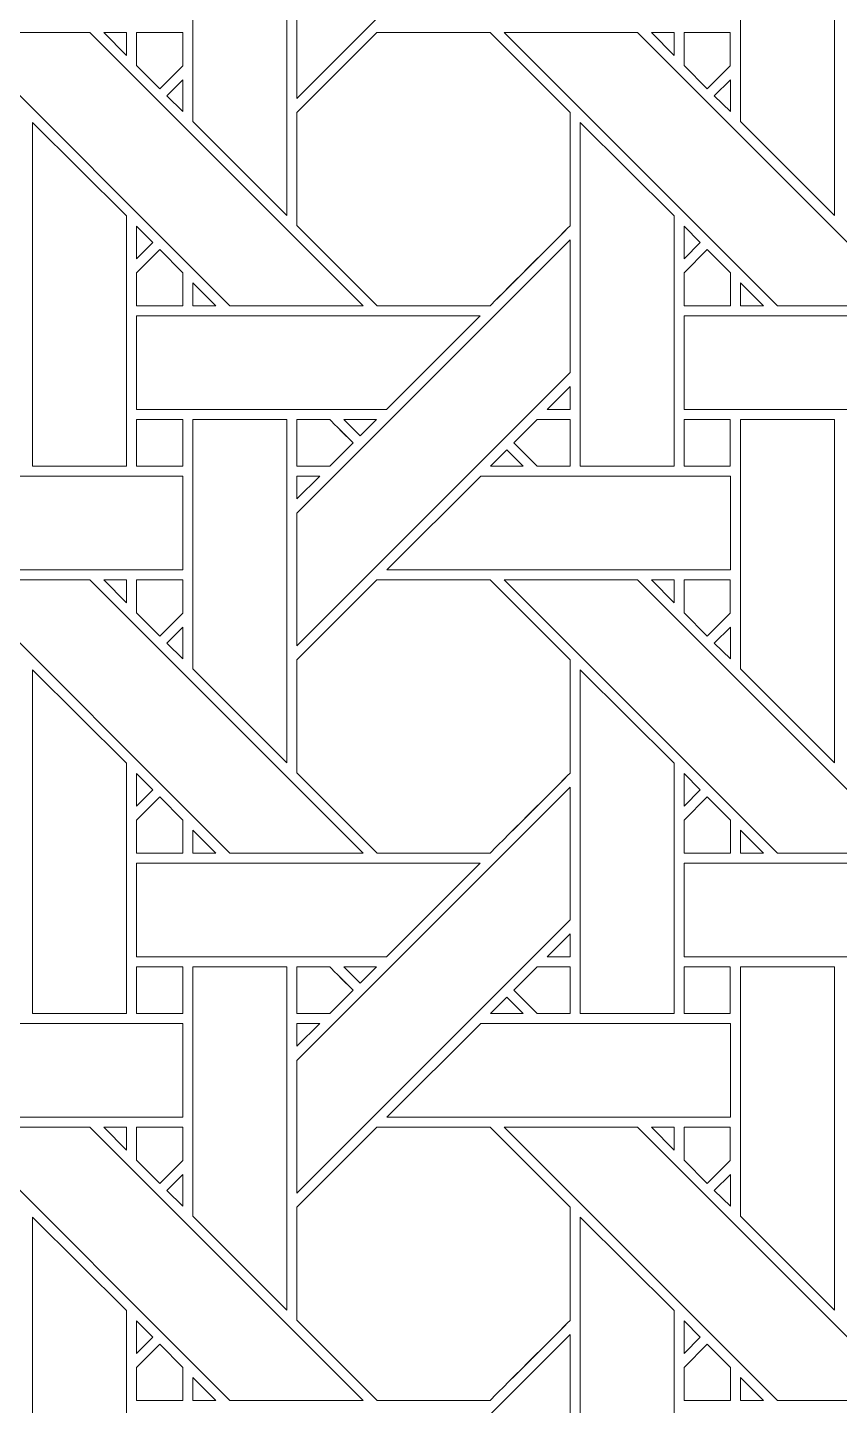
# Model space of a CAD drawing. Header units: inches. Extents: x 4.9 to 19.9, y 1.6 to 16.6.
# Drawn here: x 10.256 to 11.663, y 9.324 to 11.712 of the extents above; entities that cross this region are included whole.
import ezdxf

# ---------------------------------------------------------------- set-up
doc = ezdxf.new("R2010")
doc.units = ezdxf.units.IN
doc.header["$MEASUREMENT"] = 0
doc.layers.add('Design', color=7, linetype='Continuous', lineweight=0)

msp = doc.modelspace()

# ---------------------------------------------------------------- linework, layer by layer
at = {"layer": 'Design'}
for points, knots in [([(12.3829, 16.5948), (8.2407, 16.5948), (4.8829, 13.2369), (4.8829, 9.0948), (4.8829, 4.9526), (8.2407, 1.5948), (12.3829, 1.5948), (16.525, 1.5948), (19.8829, 4.9526), (19.8829, 9.0948), (19.8829, 13.2369), (16.525, 16.5948), (12.3829, 16.5948)], [0, 0, 0, 0, 1, 1, 1, 2, 2, 2, 3, 3, 3, 4, 4, 4, 4]), ([(12.3829, 15.6543), (8.7601, 15.6543), (5.8233, 12.7175), (5.8233, 9.0948), (5.8233, 5.472), (8.7601, 2.5353), (12.3829, 2.5353), (16.0056, 2.5353), (18.9424, 5.472), (18.9424, 9.0948), (18.9424, 12.7175), (16.0056, 15.6543), (12.3829, 15.6543)], [0, 0, 0, 0, 1, 1, 1, 2, 2, 2, 3, 3, 3, 4, 4, 4, 4]), ([(11.1966, 12.0628), (11.1966, 12.0628), (10.7229, 11.5892), (10.7229, 11.5892), (10.7229, 11.5892), (10.7229, 11.8193), (10.7229, 11.8193), (10.7229, 11.8193), (11.1966, 12.2929), (11.1966, 12.2929), (11.1966, 12.2929), (11.1966, 12.0628), (11.1966, 12.0628)], [0, 0, 0, 0, 1, 1, 1, 2, 2, 2, 3, 3, 3, 4, 4, 4, 4]), ([(10.7058, 11.9814), (10.7058, 11.9814), (10.7058, 11.3863), (10.7058, 11.3863), (10.7058, 11.3863), (10.5429, 11.5492), (10.5429, 11.5492), (10.5429, 11.5492), (10.5429, 11.9814), (10.5429, 11.9814), (10.5429, 11.9814), (10.7058, 11.9814), (10.7058, 11.9814)], [0, 0, 0, 0, 1, 1, 1, 2, 2, 2, 3, 3, 3, 4, 4, 4, 4]), ([(11.4916, 11.5492), (11.4916, 11.5492), (11.4916, 11.9814), (11.4916, 11.9814), (11.4916, 11.9814), (11.6545, 11.9814), (11.6545, 11.9814), (11.6545, 11.9814), (11.6545, 11.3863), (11.6545, 11.3863), (11.6545, 11.3863), (11.4916, 11.5492), (11.4916, 11.5492)], [0, 0, 0, 0, 1, 1, 1, 2, 2, 2, 3, 3, 3, 4, 4, 4, 4]), ([(10.3643, 11.7035), (10.3643, 11.7035), (10.838, 11.2299), (10.838, 11.2299), (10.838, 11.2299), (10.6069, 11.2299), (10.6069, 11.2299), (10.6069, 11.2299), (10.1334, 11.7035), (10.1334, 11.7035), (10.1334, 11.7035), (10.3643, 11.7035), (10.3643, 11.7035)], [0, 0, 0, 0, 1, 1, 1, 2, 2, 2, 3, 3, 3, 4, 4, 4, 4]), ([(10.4279, 11.7035), (10.4279, 11.7035), (10.4279, 11.6637), (10.4279, 11.6637), (10.4279, 11.6637), (10.3884, 11.7035), (10.3884, 11.7035), (10.3884, 11.7035), (10.4279, 11.7035), (10.4279, 11.7035)], [0, 0, 0, 0, 1, 1, 1, 2, 2, 2, 3, 3, 3, 3]), ([(10.5253, 11.7035), (10.5253, 11.7035), (10.5253, 11.6459), (10.5253, 11.6459), (10.5253, 11.6459), (10.4854, 11.606), (10.4854, 11.606), (10.4854, 11.606), (10.445, 11.6463), (10.445, 11.6463), (10.445, 11.6463), (10.445, 11.7035), (10.445, 11.7035), (10.445, 11.7035), (10.5253, 11.7035), (10.5253, 11.7035)], [0, 0, 0, 0, 1, 1, 1, 2, 2, 2, 3, 3, 3, 4, 4, 4, 5, 5, 5, 5]), ([(10.4854, 11.606), (10.4854, 11.606), (10.445, 11.6463), (10.445, 11.6463), (10.445, 11.6463), (10.445, 11.7035), (10.445, 11.7035), (10.445, 11.7035), (10.5253, 11.7035), (10.5253, 11.7035), (10.5253, 11.7035), (10.5253, 11.6459), (10.5253, 11.6459), (10.5253, 11.6459), (10.4854, 11.606), (10.4854, 11.606)], [0, 0, 0, 0, 1, 1, 1, 2, 2, 2, 3, 3, 3, 4, 4, 4, 5, 5, 5, 5]), ([(10.8616, 11.7035), (10.8616, 11.7035), (11.0578, 11.7035), (11.0578, 11.7035), (11.0578, 11.7035), (11.1966, 11.5648), (11.1966, 11.5648), (11.1966, 11.5648), (11.1966, 11.3686), (11.1966, 11.3686), (11.1788, 11.3507), (11.0669, 11.2389), (11.0579, 11.2299), (11.0579, 11.2299), (10.8622, 11.2299), (10.8622, 11.2299), (10.8622, 11.2299), (10.7229, 11.3691), (10.7229, 11.3691), (10.7229, 11.3691), (10.7229, 11.5648), (10.7229, 11.5648), (10.7229, 11.5648), (10.8616, 11.7035), (10.8616, 11.7035)], [0, 0, 0, 0, 1, 1, 1, 2, 2, 2, 3, 3, 3, 4, 4, 4, 5, 5, 5, 6, 6, 6, 7, 7, 7, 8, 8, 8, 8]), ([(11.1966, 11.5648), (11.1966, 11.5648), (11.1966, 11.3686), (11.1966, 11.3686), (11.1787, 11.3505), (11.0668, 11.2388), (11.0579, 11.2299), (11.0579, 11.2299), (10.8622, 11.2299), (10.8622, 11.2299), (10.8622, 11.2299), (10.7229, 11.3691), (10.7229, 11.3691), (10.7229, 11.3691), (10.7229, 11.5648), (10.7229, 11.5648), (10.7229, 11.5648), (10.8616, 11.7035), (10.8616, 11.7035), (10.8616, 11.7035), (11.0578, 11.7035), (11.0578, 11.7035), (11.0578, 11.7035), (11.1966, 11.5648), (11.1966, 11.5648)], [0, 0, 0, 0, 1, 1, 1, 2, 2, 2, 3, 3, 3, 4, 4, 4, 5, 5, 5, 6, 6, 6, 7, 7, 7, 8, 8, 8, 8]), ([(11.7867, 11.2299), (11.7867, 11.2299), (11.5556, 11.2299), (11.5556, 11.2299), (11.5556, 11.2299), (11.0821, 11.7035), (11.0821, 11.7035), (11.0821, 11.7035), (11.313, 11.7035), (11.313, 11.7035), (11.313, 11.7035), (11.7867, 11.2299), (11.7867, 11.2299)], [0, 0, 0, 0, 1, 1, 1, 2, 2, 2, 3, 3, 3, 4, 4, 4, 4]), ([(11.3372, 11.7035), (11.3372, 11.7035), (11.3766, 11.7035), (11.3766, 11.7035), (11.3766, 11.7035), (11.3766, 11.6637), (11.3766, 11.6637), (11.3766, 11.6637), (11.3372, 11.7035), (11.3372, 11.7035)], [0, 0, 0, 0, 1, 1, 1, 2, 2, 2, 3, 3, 3, 3]), ([(11.474, 11.7035), (11.474, 11.7035), (11.474, 11.6459), (11.474, 11.6459), (11.474, 11.6459), (11.4341, 11.606), (11.4341, 11.606), (11.4341, 11.606), (11.3938, 11.6463), (11.3938, 11.6463), (11.3938, 11.6463), (11.3938, 11.7035), (11.3938, 11.7035), (11.3938, 11.7035), (11.474, 11.7035), (11.474, 11.7035)], [0, 0, 0, 0, 1, 1, 1, 2, 2, 2, 3, 3, 3, 4, 4, 4, 5, 5, 5, 5]), ([(11.474, 11.6459), (11.474, 11.6459), (11.4341, 11.606), (11.4341, 11.606), (11.4341, 11.606), (11.3938, 11.6463), (11.3938, 11.6463), (11.3938, 11.6463), (11.3938, 11.7035), (11.3938, 11.7035), (11.3938, 11.7035), (11.474, 11.7035), (11.474, 11.7035), (11.474, 11.7035), (11.474, 11.6459), (11.474, 11.6459)], [0, 0, 0, 0, 1, 1, 1, 2, 2, 2, 3, 3, 3, 4, 4, 4, 5, 5, 5, 5]), ([(10.5253, 11.6217), (10.5253, 11.6217), (10.5253, 11.5665), (10.5253, 11.5665), (10.5253, 11.5665), (10.4976, 11.5939), (10.4976, 11.5939), (10.4976, 11.5939), (10.5253, 11.6217), (10.5253, 11.6217)], [0, 0, 0, 0, 1, 1, 1, 2, 2, 2, 3, 3, 3, 3]), ([(11.4741, 11.6217), (11.4741, 11.6217), (11.4741, 11.5665), (11.4741, 11.5665), (11.4741, 11.5665), (11.4463, 11.5939), (11.4463, 11.5939), (11.4463, 11.5939), (11.4741, 11.6217), (11.4741, 11.6217)], [0, 0, 0, 0, 1, 1, 1, 2, 2, 2, 3, 3, 3, 3]), ([(10.265, 10.9519), (10.265, 10.9519), (10.265, 11.5477), (10.265, 11.5477), (10.265, 11.5477), (10.4278, 11.3855), (10.4278, 11.3855), (10.4278, 11.3855), (10.4278, 10.9519), (10.4278, 10.9519), (10.4278, 10.9519), (10.265, 10.9519), (10.265, 10.9519)], [0, 0, 0, 0, 1, 1, 1, 2, 2, 2, 3, 3, 3, 4, 4, 4, 4]), ([(11.2137, 10.9519), (11.2137, 10.9519), (11.2137, 11.5477), (11.2137, 11.5477), (11.2137, 11.5477), (11.3765, 11.3856), (11.3765, 11.3856), (11.3765, 11.3856), (11.3765, 10.9519), (11.3765, 10.9519), (11.3765, 10.9519), (11.2137, 10.9519), (11.2137, 10.9519)], [0, 0, 0, 0, 1, 1, 1, 2, 2, 2, 3, 3, 3, 4, 4, 4, 4]), ([(10.4451, 11.3113), (10.4451, 11.3113), (10.4451, 11.3681), (10.4451, 11.3681), (10.4451, 11.3681), (10.4733, 11.3395), (10.4733, 11.3395), (10.4733, 11.3395), (10.4451, 11.3113), (10.4451, 11.3113)], [0, 0, 0, 0, 1, 1, 1, 2, 2, 2, 3, 3, 3, 3]), ([(11.3938, 11.3113), (11.3938, 11.3113), (11.3938, 11.3681), (11.3938, 11.3681), (11.3938, 11.3681), (11.422, 11.3395), (11.422, 11.3395), (11.422, 11.3395), (11.3938, 11.3113), (11.3938, 11.3113)], [0, 0, 0, 0, 1, 1, 1, 2, 2, 2, 3, 3, 3, 3]), ([(10.4451, 11.2297), (10.4451, 11.2297), (10.4451, 11.2869), (10.4451, 11.2869), (10.4451, 11.2869), (10.4854, 11.3273), (10.4854, 11.3273), (10.4854, 11.3273), (10.5257, 11.287), (10.5257, 11.287), (10.5257, 11.287), (10.5257, 11.2297), (10.5257, 11.2297), (10.5257, 11.2297), (10.4451, 11.2297), (10.4451, 11.2297)], [0, 0, 0, 0, 1, 1, 1, 2, 2, 2, 3, 3, 3, 4, 4, 4, 5, 5, 5, 5]), ([(10.4854, 11.3273), (10.4854, 11.3273), (10.5257, 11.287), (10.5257, 11.287), (10.5257, 11.287), (10.5257, 11.2297), (10.5257, 11.2297), (10.5257, 11.2297), (10.4451, 11.2297), (10.4451, 11.2297), (10.4451, 11.2297), (10.4451, 11.2869), (10.4451, 11.2869), (10.4451, 11.2869), (10.4854, 11.3273), (10.4854, 11.3273)], [0, 0, 0, 0, 1, 1, 1, 2, 2, 2, 3, 3, 3, 4, 4, 4, 5, 5, 5, 5]), ([(11.1966, 11.1141), (11.1966, 11.1141), (10.7229, 10.6404), (10.7229, 10.6404), (10.7229, 10.6404), (10.7229, 10.8705), (10.7229, 10.8705), (10.7229, 10.8705), (11.1966, 11.3441), (11.1966, 11.3441), (11.1966, 11.3441), (11.1966, 11.1141), (11.1966, 11.1141)], [0, 0, 0, 0, 1, 1, 1, 2, 2, 2, 3, 3, 3, 4, 4, 4, 4]), ([(11.3938, 11.2297), (11.3938, 11.2297), (11.3938, 11.2869), (11.3938, 11.2869), (11.3938, 11.2869), (11.4341, 11.3273), (11.4341, 11.3273), (11.4341, 11.3273), (11.4745, 11.287), (11.4745, 11.287), (11.4745, 11.287), (11.4745, 11.2297), (11.4745, 11.2297), (11.4745, 11.2297), (11.3938, 11.2297), (11.3938, 11.2297)], [0, 0, 0, 0, 1, 1, 1, 2, 2, 2, 3, 3, 3, 4, 4, 4, 5, 5, 5, 5]), ([(11.4341, 11.3273), (11.4341, 11.3273), (11.4745, 11.287), (11.4745, 11.287), (11.4745, 11.287), (11.4745, 11.2297), (11.4745, 11.2297), (11.4745, 11.2297), (11.3938, 11.2297), (11.3938, 11.2297), (11.3938, 11.2297), (11.3938, 11.2869), (11.3938, 11.2869), (11.3938, 11.2869), (11.4341, 11.3273), (11.4341, 11.3273)], [0, 0, 0, 0, 1, 1, 1, 2, 2, 2, 3, 3, 3, 4, 4, 4, 5, 5, 5, 5]), ([(10.543, 11.2299), (10.543, 11.2299), (10.543, 11.2697), (10.543, 11.2697), (10.543, 11.2697), (10.5827, 11.2299), (10.5827, 11.2299), (10.5827, 11.2299), (10.543, 11.2299), (10.543, 11.2299)], [0, 0, 0, 0, 1, 1, 1, 2, 2, 2, 3, 3, 3, 3]), ([(11.4917, 11.2299), (11.4917, 11.2299), (11.4917, 11.2697), (11.4917, 11.2697), (11.4917, 11.2697), (11.5314, 11.2299), (11.5314, 11.2299), (11.5314, 11.2299), (11.4917, 11.2299), (11.4917, 11.2299)], [0, 0, 0, 0, 1, 1, 1, 2, 2, 2, 3, 3, 3, 3]), ([(11.0408, 11.2126), (11.0408, 11.2126), (10.8781, 11.0499), (10.8781, 11.0499), (10.8781, 11.0499), (10.4451, 11.0499), (10.4451, 11.0499), (10.4451, 11.0499), (10.4451, 11.2126), (10.4451, 11.2126), (10.4451, 11.2126), (11.0408, 11.2126), (11.0408, 11.2126)], [0, 0, 0, 0, 1, 1, 1, 2, 2, 2, 3, 3, 3, 4, 4, 4, 4]), ([(11.9895, 11.2126), (11.9895, 11.2126), (11.8268, 11.0499), (11.8268, 11.0499), (11.8268, 11.0499), (11.3938, 11.0499), (11.3938, 11.0499), (11.3938, 11.0499), (11.3938, 11.2126), (11.3938, 11.2126), (11.3938, 11.2126), (11.9895, 11.2126), (11.9895, 11.2126)], [0, 0, 0, 0, 1, 1, 1, 2, 2, 2, 3, 3, 3, 4, 4, 4, 4]), ([(11.1966, 11.0499), (11.1966, 11.0499), (11.1568, 11.0499), (11.1568, 11.0499), (11.1568, 11.0499), (11.1966, 11.0897), (11.1966, 11.0897), (11.1966, 11.0897), (11.1966, 11.0499), (11.1966, 11.0499)], [0, 0, 0, 0, 1, 1, 1, 2, 2, 2, 3, 3, 3, 3]), ([(10.4451, 10.9519), (10.4451, 10.9519), (10.4451, 11.0327), (10.4451, 11.0327), (10.4451, 11.0327), (10.5253, 11.0327), (10.5253, 11.0327), (10.5253, 11.0327), (10.5253, 10.9519), (10.5253, 10.9519), (10.5253, 10.9519), (10.4451, 10.9519), (10.4451, 10.9519)], [0, 0, 0, 0, 1, 1, 1, 2, 2, 2, 3, 3, 3, 4, 4, 4, 4]), ([(10.5253, 11.0327), (10.5253, 11.0327), (10.5253, 10.9519), (10.5253, 10.9519), (10.5253, 10.9519), (10.4451, 10.9519), (10.4451, 10.9519), (10.4451, 10.9519), (10.4451, 11.0327), (10.4451, 11.0327), (10.4451, 11.0327), (10.5253, 11.0327), (10.5253, 11.0327)], [0, 0, 0, 0, 1, 1, 1, 2, 2, 2, 3, 3, 3, 4, 4, 4, 4]), ([(10.5429, 10.6005), (10.5429, 10.6005), (10.5429, 11.0326), (10.5429, 11.0326), (10.5429, 11.0326), (10.7058, 11.0326), (10.7058, 11.0326), (10.7058, 11.0326), (10.7058, 10.4375), (10.7058, 10.4375), (10.7058, 10.4375), (10.5429, 10.6005), (10.5429, 10.6005)], [0, 0, 0, 0, 1, 1, 1, 2, 2, 2, 3, 3, 3, 4, 4, 4, 4]), ([(10.78, 11.0327), (10.7851, 11.0276), (10.8159, 10.9967), (10.8203, 10.9923), (10.8203, 10.9923), (10.7799, 10.9519), (10.7799, 10.9519), (10.7799, 10.9519), (10.7229, 10.9519), (10.7229, 10.9519), (10.7229, 10.9519), (10.7229, 11.0327), (10.7229, 11.0327), (10.7229, 11.0327), (10.78, 11.0327), (10.78, 11.0327)], [0, 0, 0, 0, 1, 1, 1, 2, 2, 2, 3, 3, 3, 4, 4, 4, 5, 5, 5, 5]), ([(10.8203, 10.9923), (10.8203, 10.9923), (10.7799, 10.9519), (10.7799, 10.9519), (10.7799, 10.9519), (10.7229, 10.9519), (10.7229, 10.9519), (10.7229, 10.9519), (10.7229, 11.0327), (10.7229, 11.0327), (10.7229, 11.0327), (10.78, 11.0327), (10.78, 11.0327), (10.7852, 11.0275), (10.816, 10.9966), (10.8203, 10.9923)], [0, 0, 0, 0, 1, 1, 1, 2, 2, 2, 3, 3, 3, 4, 4, 4, 5, 5, 5, 5]), ([(10.8325, 11.0045), (10.8325, 11.0045), (10.8044, 11.0326), (10.8044, 11.0326), (10.8044, 11.0326), (10.8608, 11.0326), (10.8608, 11.0326), (10.8608, 11.0326), (10.8325, 11.0045), (10.8325, 11.0045)], [0, 0, 0, 0, 1, 1, 1, 2, 2, 2, 3, 3, 3, 3]), ([(11.1395, 10.9519), (11.1395, 10.9519), (11.0991, 10.9923), (11.0991, 10.9923), (11.0991, 10.9923), (11.1396, 11.0327), (11.1396, 11.0327), (11.1396, 11.0327), (11.1966, 11.0327), (11.1966, 11.0327), (11.1966, 11.0327), (11.1966, 10.9519), (11.1966, 10.9519), (11.1966, 10.9519), (11.1395, 10.9519), (11.1395, 10.9519)], [0, 0, 0, 0, 1, 1, 1, 2, 2, 2, 3, 3, 3, 4, 4, 4, 5, 5, 5, 5]), ([(11.0991, 10.9923), (11.0991, 10.9923), (11.1396, 11.0327), (11.1396, 11.0327), (11.1396, 11.0327), (11.1966, 11.0327), (11.1966, 11.0327), (11.1966, 11.0327), (11.1966, 10.9519), (11.1966, 10.9519), (11.1966, 10.9519), (11.1395, 10.9519), (11.1395, 10.9519), (11.1395, 10.9519), (11.0991, 10.9923), (11.0991, 10.9923)], [0, 0, 0, 0, 1, 1, 1, 2, 2, 2, 3, 3, 3, 4, 4, 4, 5, 5, 5, 5]), ([(11.3938, 10.9519), (11.3938, 10.9519), (11.3938, 11.0327), (11.3938, 11.0327), (11.3938, 11.0327), (11.474, 11.0327), (11.474, 11.0327), (11.474, 11.0327), (11.474, 10.9519), (11.474, 10.9519), (11.474, 10.9519), (11.3938, 10.9519), (11.3938, 10.9519)], [0, 0, 0, 0, 1, 1, 1, 2, 2, 2, 3, 3, 3, 4, 4, 4, 4]), ([(11.474, 11.0327), (11.474, 11.0327), (11.474, 10.9519), (11.474, 10.9519), (11.474, 10.9519), (11.3938, 10.9519), (11.3938, 10.9519), (11.3938, 10.9519), (11.3938, 11.0327), (11.3938, 11.0327), (11.3938, 11.0327), (11.474, 11.0327), (11.474, 11.0327)], [0, 0, 0, 0, 1, 1, 1, 2, 2, 2, 3, 3, 3, 4, 4, 4, 4]), ([(11.4916, 10.6004), (11.4916, 10.6004), (11.4916, 11.0326), (11.4916, 11.0326), (11.4916, 11.0326), (11.6545, 11.0326), (11.6545, 11.0326), (11.6545, 11.0326), (11.6545, 10.4375), (11.6545, 10.4375), (11.6545, 10.4375), (11.4916, 10.6004), (11.4916, 10.6004)], [0, 0, 0, 0, 1, 1, 1, 2, 2, 2, 3, 3, 3, 4, 4, 4, 4]), ([(11.1153, 10.9519), (11.1153, 10.9519), (11.0588, 10.9519), (11.0588, 10.9519), (11.0588, 10.9519), (11.087, 10.9801), (11.087, 10.9801), (11.087, 10.9801), (11.1153, 10.9519), (11.1153, 10.9519)], [0, 0, 0, 0, 1, 1, 1, 2, 2, 2, 3, 3, 3, 3]), ([(10.5253, 10.9347), (10.5253, 10.9347), (10.5253, 10.7719), (10.5253, 10.7719), (10.5253, 10.7719), (9.93, 10.7719), (9.93, 10.7719), (9.93, 10.7719), (10.0929, 10.9347), (10.0929, 10.9347), (10.0929, 10.9347), (10.5253, 10.9347), (10.5253, 10.9347)], [0, 0, 0, 0, 1, 1, 1, 2, 2, 2, 3, 3, 3, 4, 4, 4, 4]), ([(10.7229, 10.8949), (10.7229, 10.8949), (10.7229, 10.9347), (10.7229, 10.9347), (10.7229, 10.9347), (10.7628, 10.9347), (10.7628, 10.9347), (10.7628, 10.9347), (10.7229, 10.8949), (10.7229, 10.8949)], [0, 0, 0, 0, 1, 1, 1, 2, 2, 2, 3, 3, 3, 3]), ([(11.4741, 10.9347), (11.4741, 10.9347), (11.4741, 10.7719), (11.4741, 10.7719), (11.4741, 10.7719), (10.8788, 10.7719), (10.8788, 10.7719), (10.8788, 10.7719), (11.0416, 10.9347), (11.0416, 10.9347), (11.0416, 10.9347), (11.4741, 10.9347), (11.4741, 10.9347)], [0, 0, 0, 0, 1, 1, 1, 2, 2, 2, 3, 3, 3, 4, 4, 4, 4]), ([(10.838, 10.2811), (10.838, 10.2811), (10.6069, 10.2811), (10.6069, 10.2811), (10.6069, 10.2811), (10.1334, 10.7548), (10.1334, 10.7548), (10.1334, 10.7548), (10.3643, 10.7548), (10.3643, 10.7548), (10.3643, 10.7548), (10.838, 10.2811), (10.838, 10.2811)], [0, 0, 0, 0, 1, 1, 1, 2, 2, 2, 3, 3, 3, 4, 4, 4, 4]), ([(10.3884, 10.7548), (10.3884, 10.7548), (10.4279, 10.7548), (10.4279, 10.7548), (10.4279, 10.7548), (10.4279, 10.715), (10.4279, 10.715), (10.4279, 10.715), (10.3884, 10.7548), (10.3884, 10.7548)], [0, 0, 0, 0, 1, 1, 1, 2, 2, 2, 3, 3, 3, 3]), ([(10.5253, 10.7548), (10.5253, 10.7548), (10.5253, 10.6972), (10.5253, 10.6972), (10.5253, 10.6972), (10.4854, 10.6573), (10.4854, 10.6573), (10.4854, 10.6573), (10.445, 10.6976), (10.445, 10.6976), (10.445, 10.6976), (10.445, 10.7548), (10.445, 10.7548), (10.445, 10.7548), (10.5253, 10.7548), (10.5253, 10.7548)], [0, 0, 0, 0, 1, 1, 1, 2, 2, 2, 3, 3, 3, 4, 4, 4, 5, 5, 5, 5]), ([(10.5253, 10.6972), (10.5253, 10.6972), (10.4854, 10.6573), (10.4854, 10.6573), (10.4854, 10.6573), (10.445, 10.6976), (10.445, 10.6976), (10.445, 10.6976), (10.445, 10.7548), (10.445, 10.7548), (10.445, 10.7548), (10.5253, 10.7548), (10.5253, 10.7548), (10.5253, 10.7548), (10.5253, 10.6972), (10.5253, 10.6972)], [0, 0, 0, 0, 1, 1, 1, 2, 2, 2, 3, 3, 3, 4, 4, 4, 5, 5, 5, 5]), ([(10.8616, 10.7548), (10.8616, 10.7548), (11.0578, 10.7548), (11.0578, 10.7548), (11.0578, 10.7548), (11.1966, 10.6161), (11.1966, 10.6161), (11.1966, 10.6161), (11.1966, 10.4198), (11.1966, 10.4198), (11.1788, 10.4019), (11.0669, 10.2902), (11.0579, 10.2812), (11.0579, 10.2812), (10.8622, 10.2812), (10.8622, 10.2812), (10.8622, 10.2812), (10.7229, 10.4204), (10.7229, 10.4204), (10.7229, 10.4204), (10.7229, 10.6161), (10.7229, 10.6161), (10.7229, 10.6161), (10.8616, 10.7548), (10.8616, 10.7548)], [0, 0, 0, 0, 1, 1, 1, 2, 2, 2, 3, 3, 3, 4, 4, 4, 5, 5, 5, 6, 6, 6, 7, 7, 7, 8, 8, 8, 8]), ([(10.8616, 10.7548), (10.8616, 10.7548), (11.0578, 10.7548), (11.0578, 10.7548), (11.0578, 10.7548), (11.1966, 10.6161), (11.1966, 10.6161), (11.1966, 10.6161), (11.1966, 10.4198), (11.1966, 10.4198), (11.1787, 10.4019), (11.0668, 10.2901), (11.0579, 10.2812), (11.0579, 10.2812), (10.8622, 10.2812), (10.8622, 10.2812), (10.8622, 10.2812), (10.7229, 10.4204), (10.7229, 10.4204), (10.7229, 10.4204), (10.7229, 10.6161), (10.7229, 10.6161), (10.7229, 10.6161), (10.8616, 10.7548), (10.8616, 10.7548)], [0, 0, 0, 0, 1, 1, 1, 2, 2, 2, 3, 3, 3, 4, 4, 4, 5, 5, 5, 6, 6, 6, 7, 7, 7, 8, 8, 8, 8]), ([(11.7867, 10.2811), (11.7867, 10.2811), (11.5556, 10.2811), (11.5556, 10.2811), (11.5556, 10.2811), (11.0821, 10.7548), (11.0821, 10.7548), (11.0821, 10.7548), (11.313, 10.7548), (11.313, 10.7548), (11.313, 10.7548), (11.7867, 10.2811), (11.7867, 10.2811)], [0, 0, 0, 0, 1, 1, 1, 2, 2, 2, 3, 3, 3, 4, 4, 4, 4]), ([(11.3372, 10.7548), (11.3372, 10.7548), (11.3766, 10.7548), (11.3766, 10.7548), (11.3766, 10.7548), (11.3766, 10.715), (11.3766, 10.715), (11.3766, 10.715), (11.3372, 10.7548), (11.3372, 10.7548)], [0, 0, 0, 0, 1, 1, 1, 2, 2, 2, 3, 3, 3, 3]), ([(11.474, 10.7548), (11.474, 10.7548), (11.474, 10.6972), (11.474, 10.6972), (11.474, 10.6972), (11.4341, 10.6573), (11.4341, 10.6573), (11.4341, 10.6573), (11.3938, 10.6976), (11.3938, 10.6976), (11.3938, 10.6976), (11.3938, 10.7548), (11.3938, 10.7548), (11.3938, 10.7548), (11.474, 10.7548), (11.474, 10.7548)], [0, 0, 0, 0, 1, 1, 1, 2, 2, 2, 3, 3, 3, 4, 4, 4, 5, 5, 5, 5]), ([(11.474, 10.6972), (11.474, 10.6972), (11.4341, 10.6573), (11.4341, 10.6573), (11.4341, 10.6573), (11.3938, 10.6976), (11.3938, 10.6976), (11.3938, 10.6976), (11.3938, 10.7548), (11.3938, 10.7548), (11.3938, 10.7548), (11.474, 10.7548), (11.474, 10.7548), (11.474, 10.7548), (11.474, 10.6972), (11.474, 10.6972)], [0, 0, 0, 0, 1, 1, 1, 2, 2, 2, 3, 3, 3, 4, 4, 4, 5, 5, 5, 5]), ([(10.5253, 10.6729), (10.5253, 10.6729), (10.5253, 10.6178), (10.5253, 10.6178), (10.5253, 10.6178), (10.4976, 10.6452), (10.4976, 10.6452), (10.4976, 10.6452), (10.5253, 10.6729), (10.5253, 10.6729)], [0, 0, 0, 0, 1, 1, 1, 2, 2, 2, 3, 3, 3, 3]), ([(11.4741, 10.6729), (11.4741, 10.6729), (11.4741, 10.6178), (11.4741, 10.6178), (11.4741, 10.6178), (11.4463, 10.6452), (11.4463, 10.6452), (11.4463, 10.6452), (11.4741, 10.6729), (11.4741, 10.6729)], [0, 0, 0, 0, 1, 1, 1, 2, 2, 2, 3, 3, 3, 3]), ([(10.265, 10.0031), (10.265, 10.0031), (10.265, 10.599), (10.265, 10.599), (10.265, 10.599), (10.4278, 10.4368), (10.4278, 10.4368), (10.4278, 10.4368), (10.4278, 10.0031), (10.4278, 10.0031), (10.4278, 10.0031), (10.265, 10.0031), (10.265, 10.0031)], [0, 0, 0, 0, 1, 1, 1, 2, 2, 2, 3, 3, 3, 4, 4, 4, 4]), ([(11.2137, 10.0031), (11.2137, 10.0031), (11.2137, 10.599), (11.2137, 10.599), (11.2137, 10.599), (11.3765, 10.4368), (11.3765, 10.4368), (11.3765, 10.4368), (11.3765, 10.0031), (11.3765, 10.0031), (11.3765, 10.0031), (11.2137, 10.0031), (11.2137, 10.0031)], [0, 0, 0, 0, 1, 1, 1, 2, 2, 2, 3, 3, 3, 4, 4, 4, 4]), ([(10.4451, 10.3626), (10.4451, 10.3626), (10.4451, 10.4193), (10.4451, 10.4193), (10.4451, 10.4193), (10.4733, 10.3908), (10.4733, 10.3908), (10.4733, 10.3908), (10.4451, 10.3626), (10.4451, 10.3626)], [0, 0, 0, 0, 1, 1, 1, 2, 2, 2, 3, 3, 3, 3]), ([(11.3938, 10.3626), (11.3938, 10.3626), (11.3938, 10.4193), (11.3938, 10.4193), (11.3938, 10.4193), (11.422, 10.3908), (11.422, 10.3908), (11.422, 10.3908), (11.3938, 10.3626), (11.3938, 10.3626)], [0, 0, 0, 0, 1, 1, 1, 2, 2, 2, 3, 3, 3, 3]), ([(11.1966, 10.1654), (11.1966, 10.1654), (10.7229, 9.6917), (10.7229, 9.6917), (10.7229, 9.6917), (10.7229, 9.9218), (10.7229, 9.9218), (10.7229, 9.9218), (11.1966, 10.3954), (11.1966, 10.3954), (11.1966, 10.3954), (11.1966, 10.1654), (11.1966, 10.1654)], [0, 0, 0, 0, 1, 1, 1, 2, 2, 2, 3, 3, 3, 4, 4, 4, 4]), ([(10.4451, 10.2809), (10.4451, 10.2809), (10.4451, 10.3382), (10.4451, 10.3382), (10.4451, 10.3382), (10.4854, 10.3785), (10.4854, 10.3785), (10.4854, 10.3785), (10.5257, 10.3382), (10.5257, 10.3382), (10.5257, 10.3382), (10.5257, 10.2809), (10.5257, 10.2809), (10.5257, 10.2809), (10.4451, 10.2809), (10.4451, 10.2809)], [0, 0, 0, 0, 1, 1, 1, 2, 2, 2, 3, 3, 3, 4, 4, 4, 5, 5, 5, 5]), ([(10.4854, 10.3785), (10.4854, 10.3785), (10.5257, 10.3382), (10.5257, 10.3382), (10.5257, 10.3382), (10.5257, 10.2809), (10.5257, 10.2809), (10.5257, 10.2809), (10.4451, 10.2809), (10.4451, 10.2809), (10.4451, 10.2809), (10.4451, 10.3382), (10.4451, 10.3382), (10.4451, 10.3382), (10.4854, 10.3785), (10.4854, 10.3785)], [0, 0, 0, 0, 1, 1, 1, 2, 2, 2, 3, 3, 3, 4, 4, 4, 5, 5, 5, 5]), ([(11.3938, 10.2809), (11.3938, 10.2809), (11.3938, 10.3382), (11.3938, 10.3382), (11.3938, 10.3382), (11.4341, 10.3785), (11.4341, 10.3785), (11.4341, 10.3785), (11.4745, 10.3382), (11.4745, 10.3382), (11.4745, 10.3382), (11.4745, 10.2809), (11.4745, 10.2809), (11.4745, 10.2809), (11.3938, 10.2809), (11.3938, 10.2809)], [0, 0, 0, 0, 1, 1, 1, 2, 2, 2, 3, 3, 3, 4, 4, 4, 5, 5, 5, 5]), ([(11.4341, 10.3785), (11.4341, 10.3785), (11.4745, 10.3382), (11.4745, 10.3382), (11.4745, 10.3382), (11.4745, 10.2809), (11.4745, 10.2809), (11.4745, 10.2809), (11.3938, 10.2809), (11.3938, 10.2809), (11.3938, 10.2809), (11.3938, 10.3382), (11.3938, 10.3382), (11.3938, 10.3382), (11.4341, 10.3785), (11.4341, 10.3785)], [0, 0, 0, 0, 1, 1, 1, 2, 2, 2, 3, 3, 3, 4, 4, 4, 5, 5, 5, 5]), ([(10.543, 10.2811), (10.543, 10.2811), (10.543, 10.3209), (10.543, 10.3209), (10.543, 10.3209), (10.5827, 10.2811), (10.5827, 10.2811), (10.5827, 10.2811), (10.543, 10.2811), (10.543, 10.2811)], [0, 0, 0, 0, 1, 1, 1, 2, 2, 2, 3, 3, 3, 3]), ([(11.4917, 10.2811), (11.4917, 10.2811), (11.4917, 10.3209), (11.4917, 10.3209), (11.4917, 10.3209), (11.5314, 10.2811), (11.5314, 10.2811), (11.5314, 10.2811), (11.4917, 10.2811), (11.4917, 10.2811)], [0, 0, 0, 0, 1, 1, 1, 2, 2, 2, 3, 3, 3, 3]), ([(11.0408, 10.2639), (11.0408, 10.2639), (10.8781, 10.1012), (10.8781, 10.1012), (10.8781, 10.1012), (10.4451, 10.1012), (10.4451, 10.1012), (10.4451, 10.1012), (10.4451, 10.2639), (10.4451, 10.2639), (10.4451, 10.2639), (11.0408, 10.2639), (11.0408, 10.2639)], [0, 0, 0, 0, 1, 1, 1, 2, 2, 2, 3, 3, 3, 4, 4, 4, 4]), ([(11.8268, 10.1012), (11.8268, 10.1012), (11.3938, 10.1012), (11.3938, 10.1012), (11.3938, 10.1012), (11.3938, 10.2639), (11.3938, 10.2639), (11.3938, 10.2639), (11.9895, 10.2639), (11.9895, 10.2639), (11.9895, 10.2639), (11.8268, 10.1012), (11.8268, 10.1012)], [0, 0, 0, 0, 1, 1, 1, 2, 2, 2, 3, 3, 3, 4, 4, 4, 4]), ([(11.1568, 10.1012), (11.1568, 10.1012), (11.1966, 10.141), (11.1966, 10.141), (11.1966, 10.141), (11.1966, 10.1012), (11.1966, 10.1012), (11.1966, 10.1012), (11.1568, 10.1012), (11.1568, 10.1012)], [0, 0, 0, 0, 1, 1, 1, 2, 2, 2, 3, 3, 3, 3]), ([(10.4451, 10.0031), (10.4451, 10.0031), (10.4451, 10.0839), (10.4451, 10.0839), (10.4451, 10.0839), (10.5253, 10.0839), (10.5253, 10.0839), (10.5253, 10.0839), (10.5253, 10.0031), (10.5253, 10.0031), (10.5253, 10.0031), (10.4451, 10.0031), (10.4451, 10.0031)], [0, 0, 0, 0, 1, 1, 1, 2, 2, 2, 3, 3, 3, 4, 4, 4, 4]), ([(10.5253, 10.0839), (10.5253, 10.0839), (10.5253, 10.0031), (10.5253, 10.0031), (10.5253, 10.0031), (10.4451, 10.0031), (10.4451, 10.0031), (10.4451, 10.0031), (10.4451, 10.0839), (10.4451, 10.0839), (10.4451, 10.0839), (10.5253, 10.0839), (10.5253, 10.0839)], [0, 0, 0, 0, 1, 1, 1, 2, 2, 2, 3, 3, 3, 4, 4, 4, 4]), ([(10.7058, 10.0839), (10.7058, 10.0839), (10.7058, 9.4888), (10.7058, 9.4888), (10.7058, 9.4888), (10.5429, 9.6517), (10.5429, 9.6517), (10.5429, 9.6517), (10.5429, 10.0839), (10.5429, 10.0839), (10.5429, 10.0839), (10.7058, 10.0839), (10.7058, 10.0839)], [0, 0, 0, 0, 1, 1, 1, 2, 2, 2, 3, 3, 3, 4, 4, 4, 4]), ([(10.78, 10.0839), (10.7851, 10.0788), (10.8159, 10.048), (10.8203, 10.0436), (10.8203, 10.0436), (10.7799, 10.0032), (10.7799, 10.0032), (10.7799, 10.0032), (10.7229, 10.0032), (10.7229, 10.0032), (10.7229, 10.0032), (10.7229, 10.0839), (10.7229, 10.0839), (10.7229, 10.0839), (10.78, 10.0839), (10.78, 10.0839)], [0, 0, 0, 0, 1, 1, 1, 2, 2, 2, 3, 3, 3, 4, 4, 4, 5, 5, 5, 5]), ([(10.8203, 10.0436), (10.8203, 10.0436), (10.7799, 10.0032), (10.7799, 10.0032), (10.7799, 10.0032), (10.7229, 10.0032), (10.7229, 10.0032), (10.7229, 10.0032), (10.7229, 10.0839), (10.7229, 10.0839), (10.7229, 10.0839), (10.78, 10.0839), (10.78, 10.0839), (10.7852, 10.0787), (10.816, 10.0479), (10.8203, 10.0436)], [0, 0, 0, 0, 1, 1, 1, 2, 2, 2, 3, 3, 3, 4, 4, 4, 5, 5, 5, 5]), ([(10.8044, 10.0839), (10.8044, 10.0839), (10.8608, 10.0839), (10.8608, 10.0839), (10.8608, 10.0839), (10.8326, 10.0557), (10.8326, 10.0557), (10.8326, 10.0557), (10.8044, 10.0839), (10.8044, 10.0839)], [0, 0, 0, 0, 1, 1, 1, 2, 2, 2, 3, 3, 3, 3]), ([(11.1395, 10.0031), (11.1395, 10.0031), (11.0991, 10.0435), (11.0991, 10.0435), (11.0991, 10.0435), (11.1396, 10.084), (11.1396, 10.084), (11.1396, 10.084), (11.1966, 10.084), (11.1966, 10.084), (11.1966, 10.084), (11.1966, 10.0031), (11.1966, 10.0031), (11.1966, 10.0031), (11.1395, 10.0031), (11.1395, 10.0031)], [0, 0, 0, 0, 1, 1, 1, 2, 2, 2, 3, 3, 3, 4, 4, 4, 5, 5, 5, 5]), ([(11.1966, 10.084), (11.1966, 10.084), (11.1966, 10.0031), (11.1966, 10.0031), (11.1966, 10.0031), (11.1395, 10.0031), (11.1395, 10.0031), (11.1395, 10.0031), (11.0991, 10.0435), (11.0991, 10.0435), (11.0991, 10.0435), (11.1396, 10.084), (11.1396, 10.084), (11.1396, 10.084), (11.1966, 10.084), (11.1966, 10.084)], [0, 0, 0, 0, 1, 1, 1, 2, 2, 2, 3, 3, 3, 4, 4, 4, 5, 5, 5, 5]), ([(11.3938, 10.0031), (11.3938, 10.0031), (11.3938, 10.0839), (11.3938, 10.0839), (11.3938, 10.0839), (11.474, 10.0839), (11.474, 10.0839), (11.474, 10.0839), (11.474, 10.0031), (11.474, 10.0031), (11.474, 10.0031), (11.3938, 10.0031), (11.3938, 10.0031)], [0, 0, 0, 0, 1, 1, 1, 2, 2, 2, 3, 3, 3, 4, 4, 4, 4]), ([(11.3938, 10.0839), (11.3938, 10.0839), (11.474, 10.0839), (11.474, 10.0839), (11.474, 10.0839), (11.474, 10.0031), (11.474, 10.0031), (11.474, 10.0031), (11.3938, 10.0031), (11.3938, 10.0031), (11.3938, 10.0031), (11.3938, 10.0839), (11.3938, 10.0839)], [0, 0, 0, 0, 1, 1, 1, 2, 2, 2, 3, 3, 3, 4, 4, 4, 4]), ([(11.4916, 9.6517), (11.4916, 9.6517), (11.4916, 10.0839), (11.4916, 10.0839), (11.4916, 10.0839), (11.6545, 10.0839), (11.6545, 10.0839), (11.6545, 10.0839), (11.6545, 9.4888), (11.6545, 9.4888), (11.6545, 9.4888), (11.4916, 9.6517), (11.4916, 9.6517)], [0, 0, 0, 0, 1, 1, 1, 2, 2, 2, 3, 3, 3, 4, 4, 4, 4]), ([(11.1153, 10.0031), (11.1153, 10.0031), (11.0588, 10.0031), (11.0588, 10.0031), (11.0588, 10.0031), (11.087, 10.0314), (11.087, 10.0314), (11.087, 10.0314), (11.1153, 10.0031), (11.1153, 10.0031)], [0, 0, 0, 0, 1, 1, 1, 2, 2, 2, 3, 3, 3, 3]), ([(10.5253, 9.986), (10.5253, 9.986), (10.5253, 9.8232), (10.5253, 9.8232), (10.5253, 9.8232), (9.93, 9.8232), (9.93, 9.8232), (9.93, 9.8232), (10.0929, 9.986), (10.0929, 9.986), (10.0929, 9.986), (10.5253, 9.986), (10.5253, 9.986)], [0, 0, 0, 0, 1, 1, 1, 2, 2, 2, 3, 3, 3, 4, 4, 4, 4]), ([(10.7628, 9.986), (10.7628, 9.986), (10.7229, 9.9462), (10.7229, 9.9462), (10.7229, 9.9462), (10.7229, 9.986), (10.7229, 9.986), (10.7229, 9.986), (10.7628, 9.986), (10.7628, 9.986)], [0, 0, 0, 0, 1, 1, 1, 2, 2, 2, 3, 3, 3, 3]), ([(11.4741, 9.986), (11.4741, 9.986), (11.4741, 9.8232), (11.4741, 9.8232), (11.4741, 9.8232), (10.8788, 9.8232), (10.8788, 9.8232), (10.8788, 9.8232), (11.0416, 9.986), (11.0416, 9.986), (11.0416, 9.986), (11.4741, 9.986), (11.4741, 9.986)], [0, 0, 0, 0, 1, 1, 1, 2, 2, 2, 3, 3, 3, 4, 4, 4, 4]), ([(10.3643, 9.8061), (10.3643, 9.8061), (10.838, 9.3324), (10.838, 9.3324), (10.838, 9.3324), (10.6069, 9.3324), (10.6069, 9.3324), (10.6069, 9.3324), (10.1334, 9.8061), (10.1334, 9.8061), (10.1334, 9.8061), (10.3643, 9.8061), (10.3643, 9.8061)], [0, 0, 0, 0, 1, 1, 1, 2, 2, 2, 3, 3, 3, 4, 4, 4, 4]), ([(10.4279, 9.8061), (10.4279, 9.8061), (10.4279, 9.7662), (10.4279, 9.7662), (10.4279, 9.7662), (10.3884, 9.8061), (10.3884, 9.8061), (10.3884, 9.8061), (10.4279, 9.8061), (10.4279, 9.8061)], [0, 0, 0, 0, 1, 1, 1, 2, 2, 2, 3, 3, 3, 3]), ([(10.5253, 9.8061), (10.5253, 9.8061), (10.5253, 9.7485), (10.5253, 9.7485), (10.5253, 9.7485), (10.4854, 9.7085), (10.4854, 9.7085), (10.4854, 9.7085), (10.445, 9.7489), (10.445, 9.7489), (10.445, 9.7489), (10.445, 9.8061), (10.445, 9.8061), (10.445, 9.8061), (10.5253, 9.8061), (10.5253, 9.8061)], [0, 0, 0, 0, 1, 1, 1, 2, 2, 2, 3, 3, 3, 4, 4, 4, 5, 5, 5, 5]), ([(10.4854, 9.7085), (10.4854, 9.7085), (10.445, 9.7489), (10.445, 9.7489), (10.445, 9.7489), (10.445, 9.8061), (10.445, 9.8061), (10.445, 9.8061), (10.5253, 9.8061), (10.5253, 9.8061), (10.5253, 9.8061), (10.5253, 9.7485), (10.5253, 9.7485), (10.5253, 9.7485), (10.4854, 9.7085), (10.4854, 9.7085)], [0, 0, 0, 0, 1, 1, 1, 2, 2, 2, 3, 3, 3, 4, 4, 4, 5, 5, 5, 5]), ([(10.8616, 9.8061), (10.8616, 9.8061), (11.0578, 9.8061), (11.0578, 9.8061), (11.0578, 9.8061), (11.1966, 9.6673), (11.1966, 9.6673), (11.1966, 9.6673), (11.1966, 9.4711), (11.1966, 9.4711), (11.1788, 9.4532), (11.0669, 9.3414), (11.0579, 9.3324), (11.0579, 9.3324), (10.8622, 9.3324), (10.8622, 9.3324), (10.8622, 9.3324), (10.7229, 9.4717), (10.7229, 9.4717), (10.7229, 9.4717), (10.7229, 9.6673), (10.7229, 9.6673), (10.7229, 9.6673), (10.8616, 9.8061), (10.8616, 9.8061)], [0, 0, 0, 0, 1, 1, 1, 2, 2, 2, 3, 3, 3, 4, 4, 4, 5, 5, 5, 6, 6, 6, 7, 7, 7, 8, 8, 8, 8]), ([(11.0578, 9.8061), (11.0578, 9.8061), (11.1966, 9.6673), (11.1966, 9.6673), (11.1966, 9.6673), (11.1966, 9.4711), (11.1966, 9.4711), (11.1787, 9.4531), (11.0668, 9.3414), (11.0579, 9.3324), (11.0579, 9.3324), (10.8622, 9.3324), (10.8622, 9.3324), (10.8622, 9.3324), (10.7229, 9.4717), (10.7229, 9.4717), (10.7229, 9.4717), (10.7229, 9.6673), (10.7229, 9.6673), (10.7229, 9.6673), (10.8616, 9.8061), (10.8616, 9.8061), (10.8616, 9.8061), (11.0578, 9.8061), (11.0578, 9.8061)], [0, 0, 0, 0, 1, 1, 1, 2, 2, 2, 3, 3, 3, 4, 4, 4, 5, 5, 5, 6, 6, 6, 7, 7, 7, 8, 8, 8, 8]), ([(11.7867, 9.3324), (11.7867, 9.3324), (11.5556, 9.3324), (11.5556, 9.3324), (11.5556, 9.3324), (11.0821, 9.8061), (11.0821, 9.8061), (11.0821, 9.8061), (11.313, 9.8061), (11.313, 9.8061), (11.313, 9.8061), (11.7867, 9.3324), (11.7867, 9.3324)], [0, 0, 0, 0, 1, 1, 1, 2, 2, 2, 3, 3, 3, 4, 4, 4, 4]), ([(11.3372, 9.8061), (11.3372, 9.8061), (11.3766, 9.8061), (11.3766, 9.8061), (11.3766, 9.8061), (11.3766, 9.7662), (11.3766, 9.7662), (11.3766, 9.7662), (11.3372, 9.8061), (11.3372, 9.8061)], [0, 0, 0, 0, 1, 1, 1, 2, 2, 2, 3, 3, 3, 3]), ([(11.474, 9.8061), (11.474, 9.8061), (11.474, 9.7485), (11.474, 9.7485), (11.474, 9.7485), (11.4341, 9.7085), (11.4341, 9.7085), (11.4341, 9.7085), (11.3938, 9.7489), (11.3938, 9.7489), (11.3938, 9.7489), (11.3938, 9.8061), (11.3938, 9.8061), (11.3938, 9.8061), (11.474, 9.8061), (11.474, 9.8061)], [0, 0, 0, 0, 1, 1, 1, 2, 2, 2, 3, 3, 3, 4, 4, 4, 5, 5, 5, 5]), ([(11.474, 9.7485), (11.474, 9.7485), (11.4341, 9.7085), (11.4341, 9.7085), (11.4341, 9.7085), (11.3938, 9.7489), (11.3938, 9.7489), (11.3938, 9.7489), (11.3938, 9.8061), (11.3938, 9.8061), (11.3938, 9.8061), (11.474, 9.8061), (11.474, 9.8061), (11.474, 9.8061), (11.474, 9.7485), (11.474, 9.7485)], [0, 0, 0, 0, 1, 1, 1, 2, 2, 2, 3, 3, 3, 4, 4, 4, 5, 5, 5, 5]), ([(10.5253, 9.7242), (10.5253, 9.7242), (10.5253, 9.6691), (10.5253, 9.6691), (10.5253, 9.6691), (10.4976, 9.6964), (10.4976, 9.6964), (10.4976, 9.6964), (10.5253, 9.7242), (10.5253, 9.7242)], [0, 0, 0, 0, 1, 1, 1, 2, 2, 2, 3, 3, 3, 3]), ([(11.4741, 9.7242), (11.4741, 9.7242), (11.4741, 9.6691), (11.4741, 9.6691), (11.4741, 9.6691), (11.4463, 9.6964), (11.4463, 9.6964), (11.4463, 9.6964), (11.4741, 9.7242), (11.4741, 9.7242)], [0, 0, 0, 0, 1, 1, 1, 2, 2, 2, 3, 3, 3, 3]), ([(10.4278, 9.4881), (10.4278, 9.4881), (10.4278, 9.0544), (10.4278, 9.0544), (10.4278, 9.0544), (10.265, 9.0544), (10.265, 9.0544), (10.265, 9.0544), (10.265, 9.6502), (10.265, 9.6502), (10.265, 9.6502), (10.4278, 9.4881), (10.4278, 9.4881)], [0, 0, 0, 0, 1, 1, 1, 2, 2, 2, 3, 3, 3, 4, 4, 4, 4]), ([(11.3765, 9.4881), (11.3765, 9.4881), (11.3765, 9.0544), (11.3765, 9.0544), (11.3765, 9.0544), (11.2137, 9.0544), (11.2137, 9.0544), (11.2137, 9.0544), (11.2137, 9.6502), (11.2137, 9.6502), (11.2137, 9.6502), (11.3765, 9.4881), (11.3765, 9.4881)], [0, 0, 0, 0, 1, 1, 1, 2, 2, 2, 3, 3, 3, 4, 4, 4, 4]), ([(10.4451, 9.4138), (10.4451, 9.4138), (10.4451, 9.4706), (10.4451, 9.4706), (10.4451, 9.4706), (10.4733, 9.442), (10.4733, 9.442), (10.4733, 9.442), (10.4451, 9.4138), (10.4451, 9.4138)], [0, 0, 0, 0, 1, 1, 1, 2, 2, 2, 3, 3, 3, 3]), ([(11.3938, 9.4138), (11.3938, 9.4138), (11.3938, 9.4706), (11.3938, 9.4706), (11.3938, 9.4706), (11.422, 9.442), (11.422, 9.442), (11.422, 9.442), (11.3938, 9.4138), (11.3938, 9.4138)], [0, 0, 0, 0, 1, 1, 1, 2, 2, 2, 3, 3, 3, 3]), ([(10.7229, 8.9731), (10.7229, 8.9731), (11.1966, 9.4467), (11.1966, 9.4467), (11.1966, 9.4467), (11.1966, 9.2166), (11.1966, 9.2166), (11.1966, 9.2166), (10.7229, 8.743), (10.7229, 8.743), (10.7229, 8.743), (10.7229, 8.9731), (10.7229, 8.9731)], [0, 0, 0, 0, 1, 1, 1, 2, 2, 2, 3, 3, 3, 4, 4, 4, 4]), ([(10.4451, 9.3322), (10.4451, 9.3322), (10.4451, 9.3895), (10.4451, 9.3895), (10.4451, 9.3895), (10.4854, 9.4298), (10.4854, 9.4298), (10.4854, 9.4298), (10.5257, 9.3895), (10.5257, 9.3895), (10.5257, 9.3895), (10.5257, 9.3322), (10.5257, 9.3322), (10.5257, 9.3322), (10.4451, 9.3322), (10.4451, 9.3322)], [0, 0, 0, 0, 1, 1, 1, 2, 2, 2, 3, 3, 3, 4, 4, 4, 5, 5, 5, 5]), ([(10.4451, 9.3322), (10.4451, 9.3322), (10.4451, 9.3895), (10.4451, 9.3895), (10.4451, 9.3895), (10.4854, 9.4298), (10.4854, 9.4298), (10.4854, 9.4298), (10.5257, 9.3895), (10.5257, 9.3895), (10.5257, 9.3895), (10.5257, 9.3322), (10.5257, 9.3322), (10.5257, 9.3322), (10.4451, 9.3322), (10.4451, 9.3322)], [0, 0, 0, 0, 1, 1, 1, 2, 2, 2, 3, 3, 3, 4, 4, 4, 5, 5, 5, 5]), ([(11.3938, 9.3322), (11.3938, 9.3322), (11.3938, 9.3895), (11.3938, 9.3895), (11.3938, 9.3895), (11.4341, 9.4298), (11.4341, 9.4298), (11.4341, 9.4298), (11.4745, 9.3895), (11.4745, 9.3895), (11.4745, 9.3895), (11.4745, 9.3322), (11.4745, 9.3322), (11.4745, 9.3322), (11.3938, 9.3322), (11.3938, 9.3322)], [0, 0, 0, 0, 1, 1, 1, 2, 2, 2, 3, 3, 3, 4, 4, 4, 5, 5, 5, 5]), ([(11.4341, 9.4298), (11.4341, 9.4298), (11.4745, 9.3895), (11.4745, 9.3895), (11.4745, 9.3895), (11.4745, 9.3322), (11.4745, 9.3322), (11.4745, 9.3322), (11.3938, 9.3322), (11.3938, 9.3322), (11.3938, 9.3322), (11.3938, 9.3895), (11.3938, 9.3895), (11.3938, 9.3895), (11.4341, 9.4298), (11.4341, 9.4298)], [0, 0, 0, 0, 1, 1, 1, 2, 2, 2, 3, 3, 3, 4, 4, 4, 5, 5, 5, 5]), ([(10.5827, 9.3324), (10.5827, 9.3324), (10.543, 9.3324), (10.543, 9.3324), (10.543, 9.3324), (10.543, 9.3722), (10.543, 9.3722), (10.543, 9.3722), (10.5827, 9.3324), (10.5827, 9.3324)], [0, 0, 0, 0, 1, 1, 1, 2, 2, 2, 3, 3, 3, 3]), ([(11.4917, 9.3324), (11.4917, 9.3324), (11.4917, 9.3722), (11.4917, 9.3722), (11.4917, 9.3722), (11.5314, 9.3324), (11.5314, 9.3324), (11.5314, 9.3324), (11.4917, 9.3324), (11.4917, 9.3324)], [0, 0, 0, 0, 1, 1, 1, 2, 2, 2, 3, 3, 3, 3])]:
    msp.add_open_spline(points, degree=3, knots=knots, dxfattribs=at)

doc.saveas('drawing.dxf')
